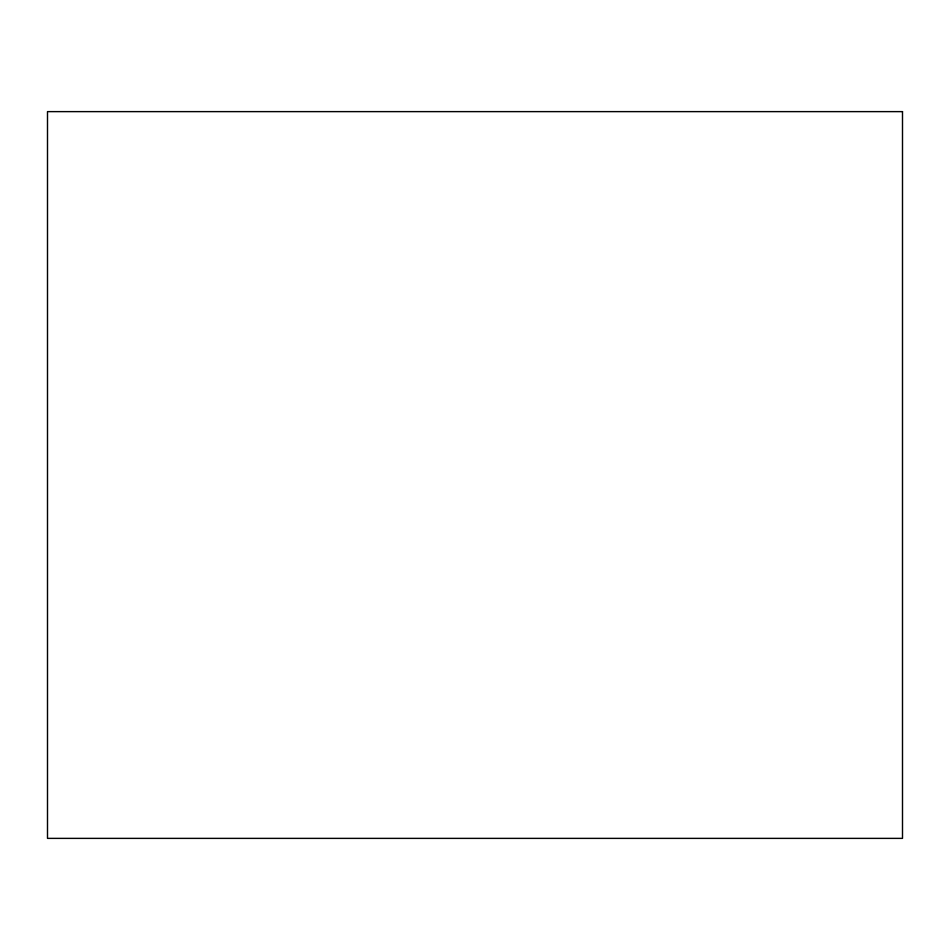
<?xml version="1.0" encoding="UTF-8"?>
<svg xmlns="http://www.w3.org/2000/svg" width="950" height="950" viewBox="0 0 950 950"><rect width="100%" height="100%" fill="white"/><g stroke="black" fill="none" stroke-linecap="round" stroke-linejoin="round"><path stroke-width="1.43" d="M902.5 111.625L47.5 111.625L47.5 838.375L902.5 838.375L902.5 111.625"/></g></svg>
